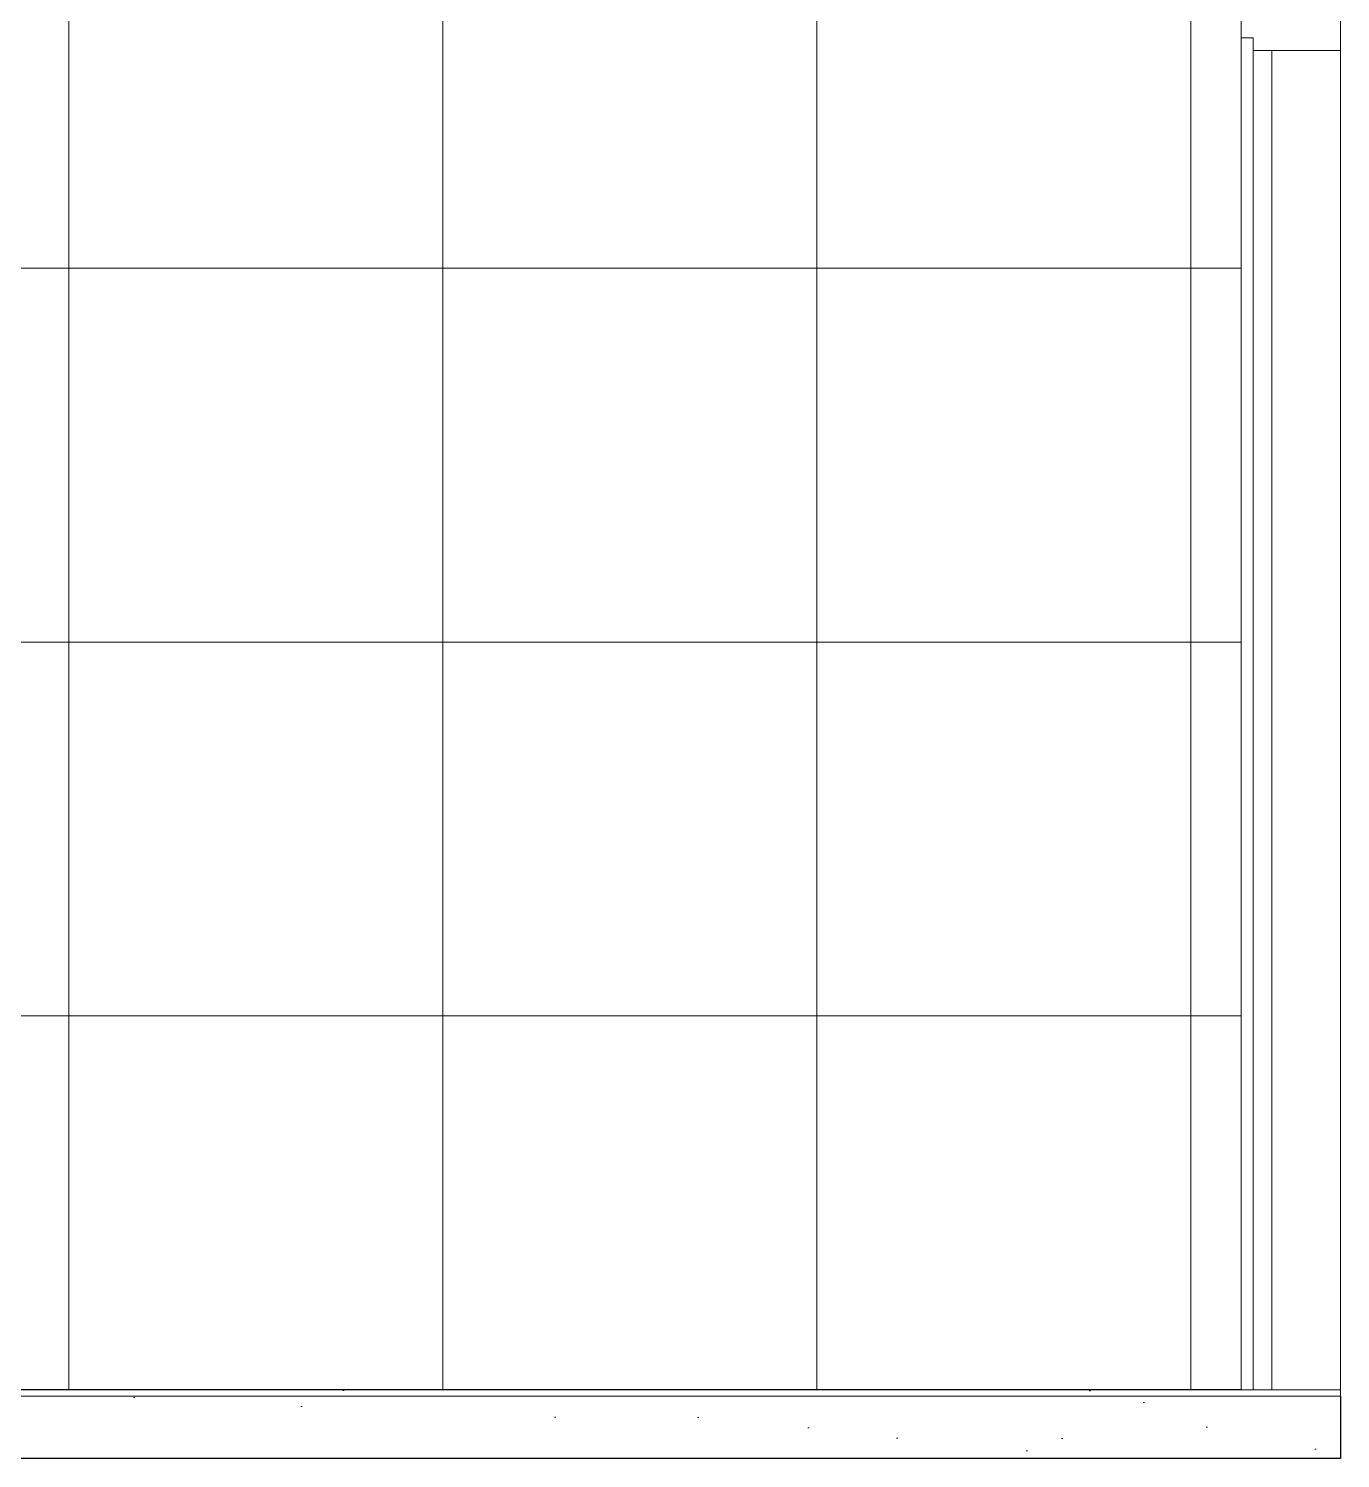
# Model space of a CAD drawing. Header units: metres. Extents: x -1.8 to 75.3, y -2 to 2.8.
# Drawn here: x 53.599 to 55.704, y -2.008 to 0.287 of the extents above; entities that cross this region are included whole.
import ezdxf

# ---------------------------------------------------------------- set-up
doc = ezdxf.new("R2010")
doc.units = ezdxf.units.M
doc.header["$MEASUREMENT"] = 0
for name, color, linetype, lineweight, true_color in [('LAJES.EST_Caneta_No__254', 7, 'Continuous', 0, 0xd1c9ad), ('LAJES.EST_Caneta_No__97', 7, 'Continuous', 13, 0x6b6b6b), ('PAREDE CONSTRUIR_Caneta_No__97', 7, 'Continuous', 13, 0x6b6b6b), ('Portas Archicad_Caneta_No__9', 7, 'Continuous', 9, 0x020202)]:
    doc.layers.add(name, color=color, linetype=linetype, lineweight=lineweight, true_color=true_color)
doc.layers.add('LAJES.EST_Caneta_No__4', color=7, linetype='Continuous', lineweight=25)
doc.layers.add('LAJES.EST_Caneta_No__7', color=7, linetype='Continuous', lineweight=13)
pattern_1 = [(45, (18.4635, -1.39824), (-0.159099, 0.159099), [0, -0.15, 0, -0.225]), (110, (18.9635, -1.39824), (0.2114308, 0.0769545), [0, -0.11, 0, -0.19])]
pattern_2 = [(50, (18.4635, -1.89824), (-0.546554, 0.047817), [0.05715, -0.62865]), (355, (18.4635, -1.89824), (-0.10573, 0.5731705), [0.04572, -0.502922]), (100.4514, (18.50905, -1.90223), (0.440824, 0.525353), [0.04857, -0.534271]), (46.1842, (18.4635, -1.74584), (-0.813237, 0.126127), [0.085725, -0.942975]), (96.6356, (18.5313, -1.75635), (0.712212, 0.742278), [0.072855, -0.801407]), (351.1842, (18.4635, -1.74584), (0.712212, 0.742278), [0.06858, -0.75438]), (21, (18.5397, -1.78394), (-0.454843, 0.3067956), [0.05715, -0.62865]), (326, (18.5397, -1.78394), (0.185406, 0.552564), [0.04572, -0.50292]), (71.4514, (18.5776, -1.8095), (0.640249, 0.245768), [0.04857, -0.53427]), (37.5, (18.4635, -1.89824), (0.0092658, 0.2536651), [0, -0.496824, 0, -0.51054, 0, -0.504825]), (7.5, (18.4635, -1.89824), (0.200459, 0.3005417), [0, -0.291084, 0, -0.485394, 0, -0.192405]), (327.5, (18.29358, -1.89824), (-0.4067718, 0.0171862), [0, -0.1905, 0, -0.59436, 0, -0.78867]), (317.5, (18.2174, -1.89824), (0.4443875, 0.0762795), [0, -0.24765, 0, -0.394716, 0, -0.56007])]

msp = doc.modelspace()

# ---------------------------------------------------------------- hatches: boundary and pattern name
at = {"layer": 'LAJES.EST_Caneta_No__254', "linetype": 'Continuous', "lineweight": 0, "true_color": 0xd1c9ad}
h = msp.add_hatch(dxfattribs=at)
h.set_pattern_fill('Haie_OD_000c', color=9, style=0, pattern_type=2)
h.set_pattern_definition(pattern_1)
h.paths.add_polyline_path([(55.5637, -1.8982), (51.0632, -1.8982), (51.0632, -1.9082), (55.5637, -1.9082)])
h = msp.add_hatch(dxfattribs=at)
h.set_pattern_fill('Haie_OD_000c', color=9, style=0, pattern_type=2)
h.set_pattern_definition(pattern_1)
h.paths.add_polyline_path([(55.7037, -1.8982), (55.5637, -1.8982), (55.5637, -1.9082), (55.7037, -1.9082)])
at = {"layer": 'LAJES.EST_Caneta_No__97', "linetype": 'Continuous', "lineweight": 13, "true_color": 0x6b6b6b}
h = msp.add_hatch(dxfattribs=at)
h.set_pattern_fill('AR_CONC_000c', color=251, style=0, pattern_type=2)
h.set_pattern_definition(pattern_2)
h.paths.add_polyline_path([(51.0632, -2.0082), (55.5637, -2.0082), (55.5637, -1.9082), (51.0632, -1.9082)])
h = msp.add_hatch(dxfattribs=at)
h.set_pattern_fill('AR_CONC_000c', color=251, style=0, pattern_type=2)
h.set_pattern_definition(pattern_2)
h.paths.add_polyline_path([(55.5637, -1.9082), (55.5637, -2.0082), (55.7037, -2.0082), (55.7037, -1.9082)])
at = {"layer": 'PAREDE CONSTRUIR_Caneta_No__97', "linetype": 'Continuous', "lineweight": 13, "true_color": 0x6b6b6b}
h = msp.add_hatch(dxfattribs=at)
h.set_pattern_fill('Ceramica_60_x_60_000c', color=251, style=0, pattern_type=2)
h.set_pattern_definition([(0, (51.2632, -1.89824), (0, 0.6), []), (90, (51.2632, -1.89824), (-0.6, 0), [])])
h.paths.add_polyline_path([(55.5637, 1.2518), (53.3644, 1.2518), (53.3644, -1.8982), (55.5447, -1.8982), (55.5447, 0.2718), (55.5447, 0.3218), (55.5637, 0.3218)])

# ---------------------------------------------------------------- linework, layer by layer
at = {"layer": 'LAJES.EST_Caneta_No__4', "color": 7, "linetype": 'Continuous', "lineweight": 25}
for p, q in [((55.7037, -1.9082), (55.7037, -2.0082)), ((55.5637, -2.0082), (51.0632, -2.0082)), ((55.7037, -2.0082), (55.5637, -2.0082))]:
    msp.add_line(p, q, dxfattribs=at)
at = {"layer": 'LAJES.EST_Caneta_No__7', "color": 7, "linetype": 'Continuous', "lineweight": 13}
for p, q in [((55.5637, -1.8982), (51.2632, -1.8982)), ((55.7037, -1.8982), (55.7037, -1.9082)), ((55.5637, -1.9082), (51.0632, -1.9082)), ((55.7037, -1.9082), (55.5637, -1.9082))]:
    msp.add_line(p, q, dxfattribs=at)
at = {"layer": 'LAJES.EST_Caneta_No__7', "color": 7, "linetype": 'Continuous', "lineweight": 13, "flags": 128}
msp.add_lwpolyline([(55.7037, -1.8982), (55.5937, -1.8982), (55.5637, -1.8982), (55.5637, -1.8982)], dxfattribs=at)
at = {"layer": 'Portas Archicad_Caneta_No__9', "color": 18, "linetype": 'Continuous', "lineweight": 9, "true_color": 0x020202}
for p, q in [((55.5447, 0.3218), (55.5447, 0.2718)), ((55.5447, -1.8982), (55.5447, 0.2718)), ((55.5637, 0.2718), (55.5447, 0.2718)), ((55.5937, 0.2518), (55.5937, -1.8982)), ((55.7037, -1.8982), (55.7037, 0.2518))]:
    msp.add_line(p, q, dxfattribs=at)
at = {"layer": 'Portas Archicad_Caneta_No__9', "color": 18, "linetype": 'Continuous', "lineweight": 9, "true_color": 0x020202, "flags": 128}
for points in [[(55.7037, 0.3018), (55.7037, 0.2618), (55.7037, 0.2518)], [(55.5637, 0.2718), (55.5637, 0.2518), (55.5637, -1.8982)], [(55.7037, 0.2518), (55.5937, 0.2518), (55.5637, 0.2518)]]:
    msp.add_lwpolyline(points, dxfattribs=at)

doc.saveas('drawing.dxf')
